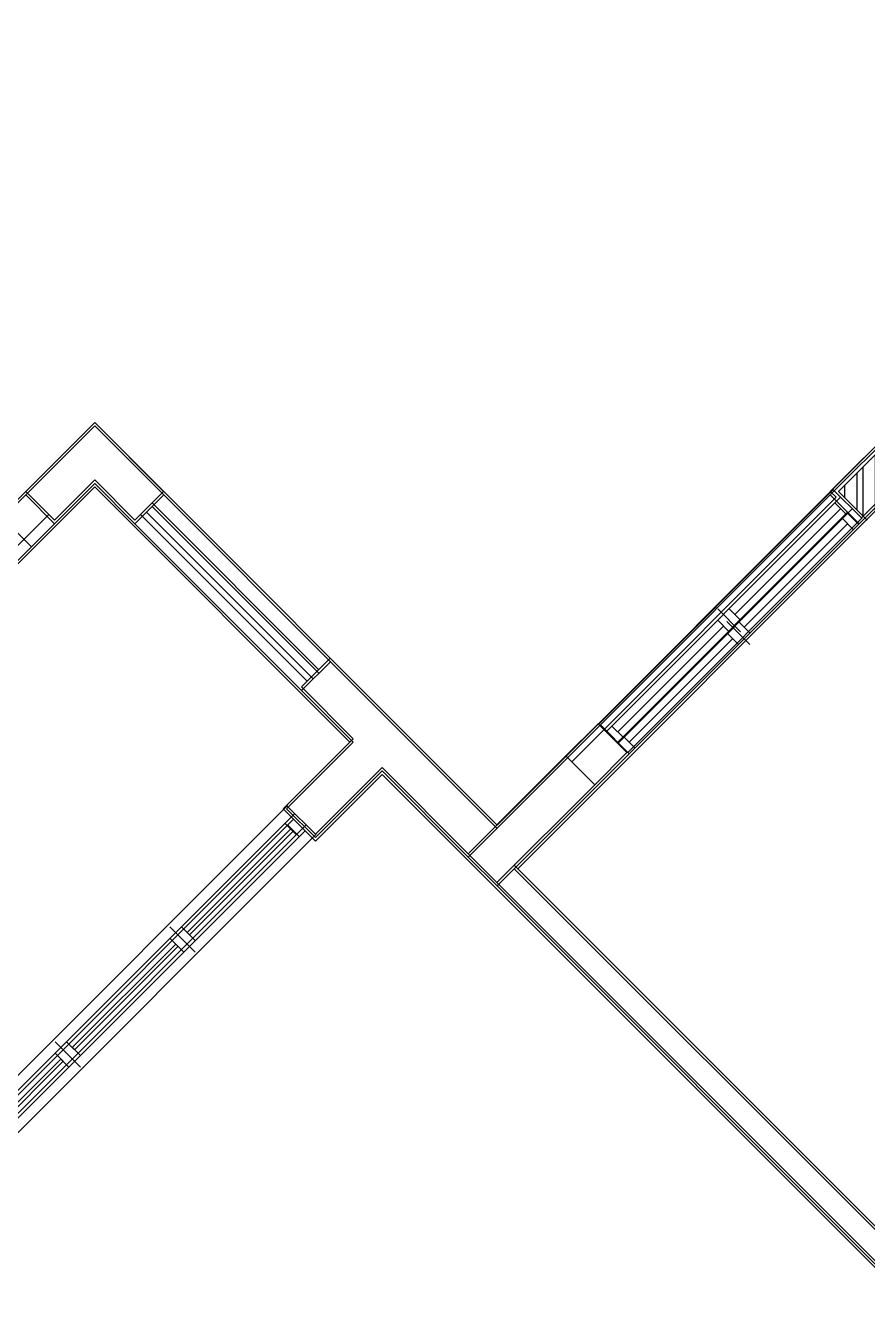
# Model space of a CAD drawing. Header units: millimetres. Extents: x 186805 to 449048, y 2167 to 51540.
# Drawn here: x 380867 to 386044, y 41247 to 49164 of the extents above; entities that cross this region are included whole.
import ezdxf

# ---------------------------------------------------------------- set-up
doc = ezdxf.new("R2010")
doc.units = ezdxf.units.MM
doc.linetypes.add('HIDDEN2', pattern=[0.1875, 0.125, -0.0625])
doc.layers.get('0').update_dxf_attribs({"linetype": 'CONTINUOUS'})
for name, color, linetype, lineweight in [('0-60x60-C', 3, 'CONTINUOUS', 13), ('0-AKL-P1 TILES', 8, 'CONTINUOUS', 13), ('0-akl-plasterline', 9, 'CONTINUOUS', 13), ('3117.NEW ID XR$0$BD$0$a-conc', 6, 'CONTINUOUS', 30), ('3117.NEW ID XR$0$BD$0$A-FLOREDGE', 211, 'CONTINUOUS', 5), ('3117.NEW ID XR$0$BD$0$a-wall', 7, 'CONTINUOUS', 30), ('3117.NEW ID XR$0$BD$0$A-WIND', 4, 'CONTINUOUS', 9)]:
    doc.layers.add(name, color=color, linetype=linetype, lineweight=lineweight)
for name, color, linetype in [('3117.NEW ID XR$0$a-conc', 140, 'CONTINUOUS'), ('3117.NEW ID XR$0$A-FLOREDGE', 211, 'CONTINUOUS'), ('3117.NEW ID XR$0$A-TILE', 8, 'CONTINUOUS'), ('3117.NEW ID XR$0$a-wall', 7, 'CONTINUOUS'), ('3117.NEW ID XR$0$A-WIND', 171, 'CONTINUOUS'), ('A-ABOVE DOOR', 1, 'HIDDEN2'), ('A-CONC-BLDG', 6, 'CONTINUOUS'), ('A-FLORRAIL', 92, 'CONTINUOUS'), ('a-wall', 140, 'CONTINUOUS'), ('A-WIND', 4, 'CONTINUOUS'), ('ALAN', 6, 'CONTINUOUS'), ('BC-A-HATCH', 8, 'CONTINUOUS'), ('BC-A-wall', 6, 'CONTINUOUS')]:
    doc.layers.add(name, color=color, linetype=linetype)

# ---------------------------------------------------------------- blocks, each defined once
blk = doc.blocks.new('A$C7C4A1575')
at = {"layer": 'A-ABOVE DOOR', "color": 8, "linetype": 'Continuous'}
for p, q in [((69224.7, 10196.1), (66368, 7339.4)), ((66544.7, 7162.6), (69401.4, 10019.3)), ((64451.7, 6837.3), (63009.2, 5394.8)), ((63186, 5218.1), (64628.5, 6660.6))]:
    blk.add_line(p, q, dxfattribs=at)
at = {"layer": 'A-CONC-BLDG', "color": 8}
for points in [[(64832.3, 6858.5), (64655.5, 7035.3), (65256.6, 7636.4), (65433.3, 7459.6)], [(67731.4, 5161.5), (67483.9, 5409), (67307.2, 5232.2), (67731.4, 4807.9), (68155.7, 5232.2), (67978.9, 5409)]]:
    blk.add_lwpolyline(points, close=True, dxfattribs=at)
at = {"layer": 'A-FLORRAIL', "color": 8}
for p, q in [((71196.3, 8555.6), (68014.3, 5373.6)), ((66423.3, 6398.9), (67448.6, 5373.6)), ((66352.6, 6328.2), (67377.9, 5302.9))]:
    blk.add_line(p, q, dxfattribs=at)
at = {"layer": 'a-wall', "color": 8}
for p, q in [((62645.1, 10247.8), (65256.6, 7636.4)), ((65150.5, 7530.3), (62582.1, 10098.7)), ((65963.7, 6929.3), (65433.3, 7459.6)), ((66373.8, 7339.4), (65963.7, 6929.3)), ((66550.6, 7162.6), (66373.8, 7339.4)), ((66281.9, 6257.5), (65256.6, 7282.8)), ((66140.4, 6752.5), (66550.6, 7162.6)), ((64457.5, 6837.3), (64655.5, 7035.3)), ((65963.7, 6929.3), (65963.7, 6929.3)), ((64634.3, 6660.6), (64457.5, 6837.3)), ((64832.3, 6858.5), (64634.3, 6660.6)), ((66458.6, 6434.3), (66140.4, 6752.5)), ((66458.6, 6434.3), (66281.9, 6257.5)), ((63015, 5394.8), (62675.6, 5055.4)), ((63191.8, 5218.1), (63015, 5394.8)), ((62428.1, 4454.4), (63191.8, 5218.1))]:
    blk.add_line(p, q, dxfattribs=at)
at = {"layer": 'A-WIND', "color": 8}
for p, q in [((69294.1, 10146.6), (66430.4, 7282.8)), ((69364.8, 10075.9), (66501.1, 7212.1)), ((67940, 8721.8), (68576.4, 9358.2)), ((67975.4, 8615.7), (67834, 8757.1)), ((67904.7, 8757.1), (67975.4, 8686.4)), ((67232.9, 8014.7), (67869.3, 8651.1)), ((67834, 8686.4), (67904.7, 8615.7)), ((67268.3, 7908.6), (67126.9, 8050)), ((67197.6, 8050), (67268.3, 7979.3)), ((66525.8, 7307.6), (67162.2, 7944)), ((67126.9, 7979.3), (67197.6, 7908.6)), ((66490.5, 7342.9), (66561.2, 7272.2)), ((63071.6, 5338.3), (64514.1, 6780.8)), ((63071.6, 5338.3), (64514.1, 6780.8)), ((64478.7, 6745.4), (64549.5, 6674.7)), ((64478.7, 6745.4), (64549.5, 6674.7)), ((63142.3, 5267.6), (64584.8, 6710.1)), ((63142.3, 5267.6), (64584.8, 6710.1)), ((64514.1, 6710.1), (63863.6, 6059.5)), ((64514.1, 6710.1), (63863.6, 6059.5)), ((63898.9, 5953.4), (63757.5, 6094.9)), ((63898.9, 5953.4), (63757.5, 6094.9)), ((63757.5, 6024.2), (63828.2, 5953.4)), ((63757.5, 6024.2), (63828.2, 5953.4)), ((63828.2, 6094.9), (63898.9, 6024.2)), ((63828.2, 6094.9), (63898.9, 6024.2)), ((63792.8, 5988.8), (63142.3, 5338.3)), ((63792.8, 5988.8), (63142.3, 5338.3)), ((63107, 5373.6), (63177.7, 5302.9)), ((63107, 5373.6), (63177.7, 5302.9))]:
    blk.add_line(p, q, dxfattribs=at)
at = {"layer": 'ALAN', "color": 8}
for p, q in [((67731.4, 4807.9), (71761.9, 8838.4)), ((64832.3, 6858.5), (65256.6, 7282.8)), ((65256.6, 7282.8), (67731.4, 4807.9)), ((63170.6, 5267.6), (64796.9, 6893.9)), ((64796.9, 6893.9), (64832.3, 6858.5)), ((60342.2, 2368.4), (63205.9, 5232.2)), ((63205.9, 5232.2), (63170.6, 5267.6))]:
    blk.add_line(p, q, dxfattribs=at)
blk = doc.blocks.new('A$C32DD6ECA')
at = {"layer": '0-60x60-C', "color": 16, "xscale": 0.04183124983683228, "yscale": 0.04183124983683228, "zscale": 0.04183124983683228, "rotation": 180}
blk.add_blockref('A$C7C4A1575', (4397.08, 2202.64), dxfattribs=at)
blk = doc.blocks.new('A$C5C977968')
at = {"layer": '0-akl-plasterline'}
for p, q in [((5369.8, 17614), (8198.2, 14785.6)), ((8198.2, 14785.6), (10673.1, 17260.5)), ((10673.1, 17260.5), (14724.8, 13208.8)), ((8070.9, 14516.9), (5617.3, 16970.6)), ((10673.1, 16864.5), (9103.3, 15294.7)), ((14328.8, 13208.8), (10673.1, 16864.5)), ((9103.3, 15294.7), (9513.4, 14884.6)), ((5592.1, 11783.5), (8905.3, 15096.7)), ((9315.4, 14686.6), (8905.3, 15096.7)), ((9513.4, 14884.6), (9315.4, 14686.6)), ((8070.9, 14516.9), (5517.5, 11963.5))]:
    blk.add_line(p, q, dxfattribs=at)
at = {"layer": '3117.NEW ID XR$0$a-conc'}
for p, q in [((10248.8, 16815), (10673.1, 17239.3)), ((10673.1, 17239.3), (11097.4, 16815)), ((10673.1, 16885.7), (10425.6, 16638.2)), ((10920.6, 16638.2), (10673.1, 16885.7)), ((10425.6, 16638.2), (10248.8, 16815)), ((11097.4, 16815), (10920.6, 16638.2)), ((7561.8, 15400.8), (7385, 15224)), ((8375, 14587.6), (7561.8, 15400.8)), ((7385, 15224), (8198.2, 14410.8)), ((8198.2, 14410.8), (8375, 14587.6))]:
    blk.add_line(p, q, dxfattribs=at)
at = {"layer": '3117.NEW ID XR$0$A-FLOREDGE'}
for p, q in [((9223.5, 15789.7), (10248.8, 16815)), ((14279.3, 13633), (11097.4, 16815)), ((9294.2, 15719), (10319.5, 16744.3)), ((9329.6, 15683.6), (10354.9, 16708.9)), ((9400.3, 15612.9), (10425.6, 16638.2)), ((14102.6, 13456.2), (10920.6, 16638.2)), ((11238.8, 16673.6), (11062, 16496.8))]:
    blk.add_line(p, q, dxfattribs=at)
at = {"layer": '3117.NEW ID XR$0$A-TILE'}
for p, q in [((10425.6, 16638.2), (9400.3, 15612.9)), ((14102.6, 13456.2), (10920.6, 16638.2))]:
    blk.add_line(p, q, dxfattribs=at)
at = {"layer": '3117.NEW ID XR$0$a-wall'}
blk.add_line((8905.3, 15117.9), (8905.3, 15117.9), dxfattribs=at)
at = {"layer": '3117.NEW ID XR$0$A-WIND'}
for p, q in [((6147.6, 16815), (7561.8, 15400.8)), ((6041.5, 16708.9), (7455.8, 15294.7)), ((5970.8, 16638.2), (7385, 15224)), ((6006.2, 16602.9), (6076.9, 16673.6)), ((6677.9, 16001.8), (6041.5, 16638.2)), ((6642.6, 15966.5), (6713.3, 16037.2)), ((6784, 16037.2), (6642.6, 15895.8)), ((6713.3, 15895.8), (6784, 15966.5)), ((7385, 15294.7), (6748.6, 15931.1)), ((7349.7, 15259.4), (7420.4, 15330.1))]:
    blk.add_line(p, q, dxfattribs=at)
at = {"layer": '3117.NEW ID XR$0$BD$0$a-conc'}
for p, q in [((10248.8, 16815), (10673.1, 17239.3)), ((10673.1, 17239.3), (11097.4, 16815)), ((10673.1, 16885.7), (10425.6, 16638.2)), ((10920.6, 16638.2), (10673.1, 16885.7)), ((10425.6, 16638.2), (10248.8, 16815)), ((11097.4, 16815), (10920.6, 16638.2)), ((7561.8, 15400.8), (7385, 15224)), ((7561.8, 15400.8), (7385, 15224)), ((8375, 14587.6), (7561.8, 15400.8)), ((7385, 15224), (8198.2, 14410.8)), ((8198.2, 14410.8), (8375, 14587.6))]:
    blk.add_line(p, q, dxfattribs=at)
at = {"layer": '3117.NEW ID XR$0$BD$0$A-FLOREDGE'}
for p, q in [((9223.5, 15789.7), (10248.8, 16815)), ((14279.3, 13633), (11097.4, 16815)), ((9294.2, 15719), (10319.5, 16744.3)), ((9329.6, 15683.6), (10354.9, 16708.9)), ((9400.3, 15612.9), (10425.6, 16638.2)), ((14102.6, 13456.2), (10920.6, 16638.2)), ((11238.8, 16673.6), (11062, 16496.8))]:
    blk.add_line(p, q, dxfattribs=at)
at = {"layer": '3117.NEW ID XR$0$BD$0$a-wall'}
blk.add_line((8905.3, 15117.9), (8905.3, 15117.9), dxfattribs=at)
at = {"layer": '3117.NEW ID XR$0$BD$0$A-WIND'}
for p, q in [((6147.6, 16815), (7561.8, 15400.8)), ((5973.8, 16635.2), (6044.5, 16706)), ((6041.5, 16708.9), (7455.8, 15294.7)), ((5970.8, 16638.2), (7385, 15224)), ((6006.2, 16602.9), (6076.9, 16673.6)), ((6677.9, 16001.8), (6041.5, 16638.2)), ((6784, 16037.2), (6642.6, 15895.8)), ((6642.6, 15966.5), (6713.3, 16037.2)), ((6713.3, 15895.8), (6784, 15966.5)), ((7385, 15294.7), (6748.6, 15931.1)), ((7349.7, 15259.4), (7420.4, 15330.1)), ((7349.7, 15259.4), (7420.4, 15330.1)), ((9449.8, 14821), (9379.1, 14750.3)), ((12285.3, 11985.5), (9449.8, 14821)), ((12214.6, 11914.7), (9379.1, 14750.2)), ((9414.4, 14714.9), (9485.1, 14785.6)), ((9449.8, 14750.3), (10089.7, 14110.3)), ((10195.8, 14145.7), (10054.4, 14004.2)), ((10054.4, 14075), (10125.1, 14145.7)), ((10125.1, 14004.2), (10195.8, 14075)), ((10160.4, 14039.6), (10796.8, 13403.2)), ((10902.9, 13438.6), (10761.5, 13297.1)), ((10761.5, 13367.9), (10832.2, 13438.6)), ((10832.2, 13297.1), (10902.9, 13367.9)), ((10867.5, 13332.5), (11503.9, 12696.1))]:
    blk.add_line(p, q, dxfattribs=at)
at = {"layer": 'a-wall'}
for p, q in [((5369.8, 17592.8), (6147.6, 16815)), ((5688, 17274.6), (6147.6, 16815)), ((5970.8, 16638.2), (5617.3, 16991.8)), ((5970.8, 16638.2), (5617.3, 16991.8)), ((5970.8, 16638.2), (5617.3, 16991.8)), ((5970.8, 16638.2), (5617.3, 16991.8)), ((6147.6, 16815), (5970.8, 16638.2)), ((6147.6, 16815), (5970.8, 16638.2)), ((6147.6, 16815), (5970.8, 16638.2)), ((9223.5, 15789.7), (8198.2, 14764.4)), ((9223.5, 15789.7), (8198.2, 14764.4)), ((9400.3, 15612.9), (9223.5, 15789.7)), ((9400.3, 15612.9), (9223.5, 15789.7)), ((9400.3, 15612.9), (9082.1, 15294.7)), ((9400.3, 15612.9), (9082.1, 15294.7)), ((9082.1, 15294.7), (9492.2, 14884.6)), ((8905.3, 15117.9), (8375, 14587.6)), ((8905.3, 15117.9), (8375, 14587.6)), ((9315.4, 14707.8), (8905.3, 15117.9)), ((9492.2, 14884.6), (9315.4, 14707.8)), ((8092.2, 14516.9), (5523.7, 11948.5)), ((8092.2, 14516.9), (5523.7, 11948.5)), ((8092.2, 14516.9), (5523.7, 11948.5)), ((5585.9, 11798.5), (8198.2, 14410.8)), ((5585.9, 11798.5), (8198.2, 14410.8)), ((5585.9, 11798.5), (8198.2, 14410.8))]:
    blk.add_line(p, q, dxfattribs=at)
blk = doc.blocks.new('A$C7DAB1636')
at = {"layer": 'BC-A-HATCH'}
h = blk.add_hatch(dxfattribs=at)
h.set_pattern_fill('ANSI32', color=256, scale=300, angle=45, style=0)
h.set_pattern_definition([(270, (-189031.63, 11508.82), (-112.5, -2e-14), []), (270, (-188994.13, 11471.32), (-112.5, -2e-14), [])])
h.paths.add_polyline_path([(27627.8, 17981.3), (27451, 17804.6), (27097.4, 18158.1), (23975.6, 15036.2), (23904.9, 15106.9), (25577.2, 16779.2), (25481, 16875.4), (23808.7, 15203.1), (23738, 15273.8), (25410.3, 16946.1), (25143.7, 17212.7), (25320.5, 17389.5), (25647.9, 17062.1), (26920.7, 18334.9), (26531.8, 18723.8), (26708.5, 18900.6)])
at = {"layer": 'BC-A-wall'}
for q in [(26708.5, 18900.6), (27451, 17804.6)]:
    blk.add_line((27627.8, 17981.3), q, dxfattribs=at)

msp = doc.modelspace()

# ---------------------------------------------------------------- block references
at = {"linetype": 'ByBlock', "xscale": -1}
msp.add_blockref('A$C7DAB1636', (413495.3, 28318.7), dxfattribs=at)
at = {"layer": '0-60x60-C', "color": 16, "xscale": 23.90557308239969, "yscale": 23.90557308239969, "zscale": 23.90557308239969}
msp.add_blockref('A$C32DD6ECA', (343908.2, -1123), dxfattribs=at)
at = {"layer": '0-AKL-P1 TILES', "color": 1, "xscale": -1}
msp.add_blockref('A$C5C977968', (391964.7, 29463.8), dxfattribs=at)

doc.saveas('drawing.dxf')
